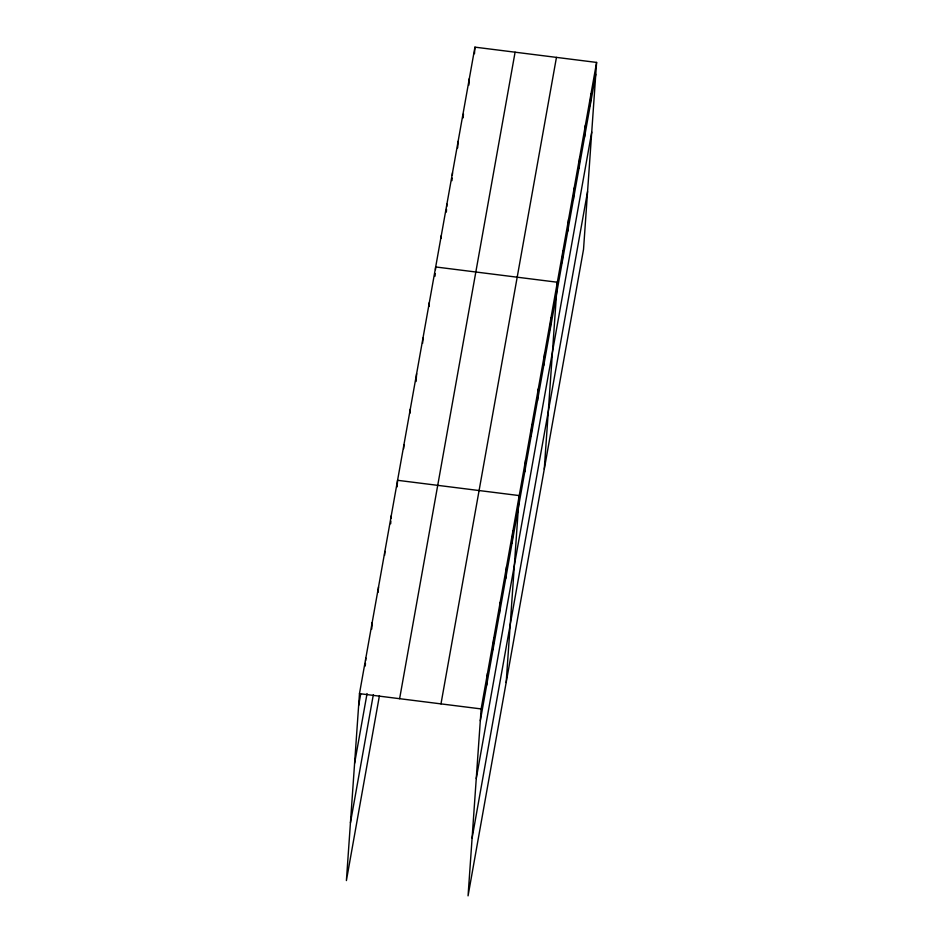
<?xml version="1.0" encoding="UTF-8"?>
<svg xmlns="http://www.w3.org/2000/svg" width="943" height="943" viewBox="0 0 943 943"><rect width="100%" height="100%" fill="white"/><g stroke="black" fill="none" stroke-linecap="round" stroke-linejoin="round"><path stroke-width="1.41" d="M596.601 62.427L481.13 708.924L468.058 895.85L583.528 249.353L596.601 62.427L474.942 47.15L359.472 693.647L346.399 880.573L379.428 695.675M365.271 665.994L365.46 663.353M365.636 660.725L365.825 658.084M371.719 629.111L372.179 622.533M378.155 592.239L378.532 586.97M384.603 555.368L384.874 551.419M390.673 523.766L390.862 521.125M391.039 518.497L391.227 515.856M397.121 486.883L397.581 480.305L519.239 495.582L506.167 682.508M403.651 448.691L403.922 444.742M410.005 413.14L410.276 409.191M416.075 381.526L416.629 373.628M422.605 343.335L422.983 338.077M429.053 306.463L429.324 302.514M435.041 276.181L435.218 273.541M435.501 269.592L435.678 266.963L557.337 282.24L544.264 469.166M441.1 238.19L441.289 235.561M446.345 212.057L446.534 209.429M446.711 206.788L446.899 204.159M451.956 180.655L452.133 178.027M452.322 175.386L452.51 172.758M457.65 147.933L458.109 141.356M463.166 117.851L463.449 113.903M468.871 85.129L469.331 78.552M474.482 53.727L474.942 47.15M486.659 685.219L487.484 673.361M493 649.656L493.837 637.81M499.354 614.105L500.191 602.247M505.707 578.542L506.532 566.696M512.061 542.991L512.886 531.133M524.756 471.877L525.581 460.019M531.109 436.314L531.935 424.468M537.463 400.763L538.288 388.905M543.805 365.2L544.641 353.354M550.158 329.637L550.983 317.791M562.122 262.684L562.947 250.838M567.721 231.283L568.558 219.436M573.332 199.881L574.169 188.034M578.943 168.479L579.768 156.632M584.554 137.077L585.379 125.23M590.165 105.675L590.99 93.828M358.646 705.494L360.674 694.119M354.603 763.276L367.051 693.576M350.442 822.803L373.31 694.791M399.62 698.692L515.09 52.195M440.982 703.879L556.453 57.382M480.305 720.77L595.764 74.273M476.262 778.553L591.732 132.055M472.101 838.079L587.56 191.582M359.472 693.647L481.13 708.924"/></g></svg>
